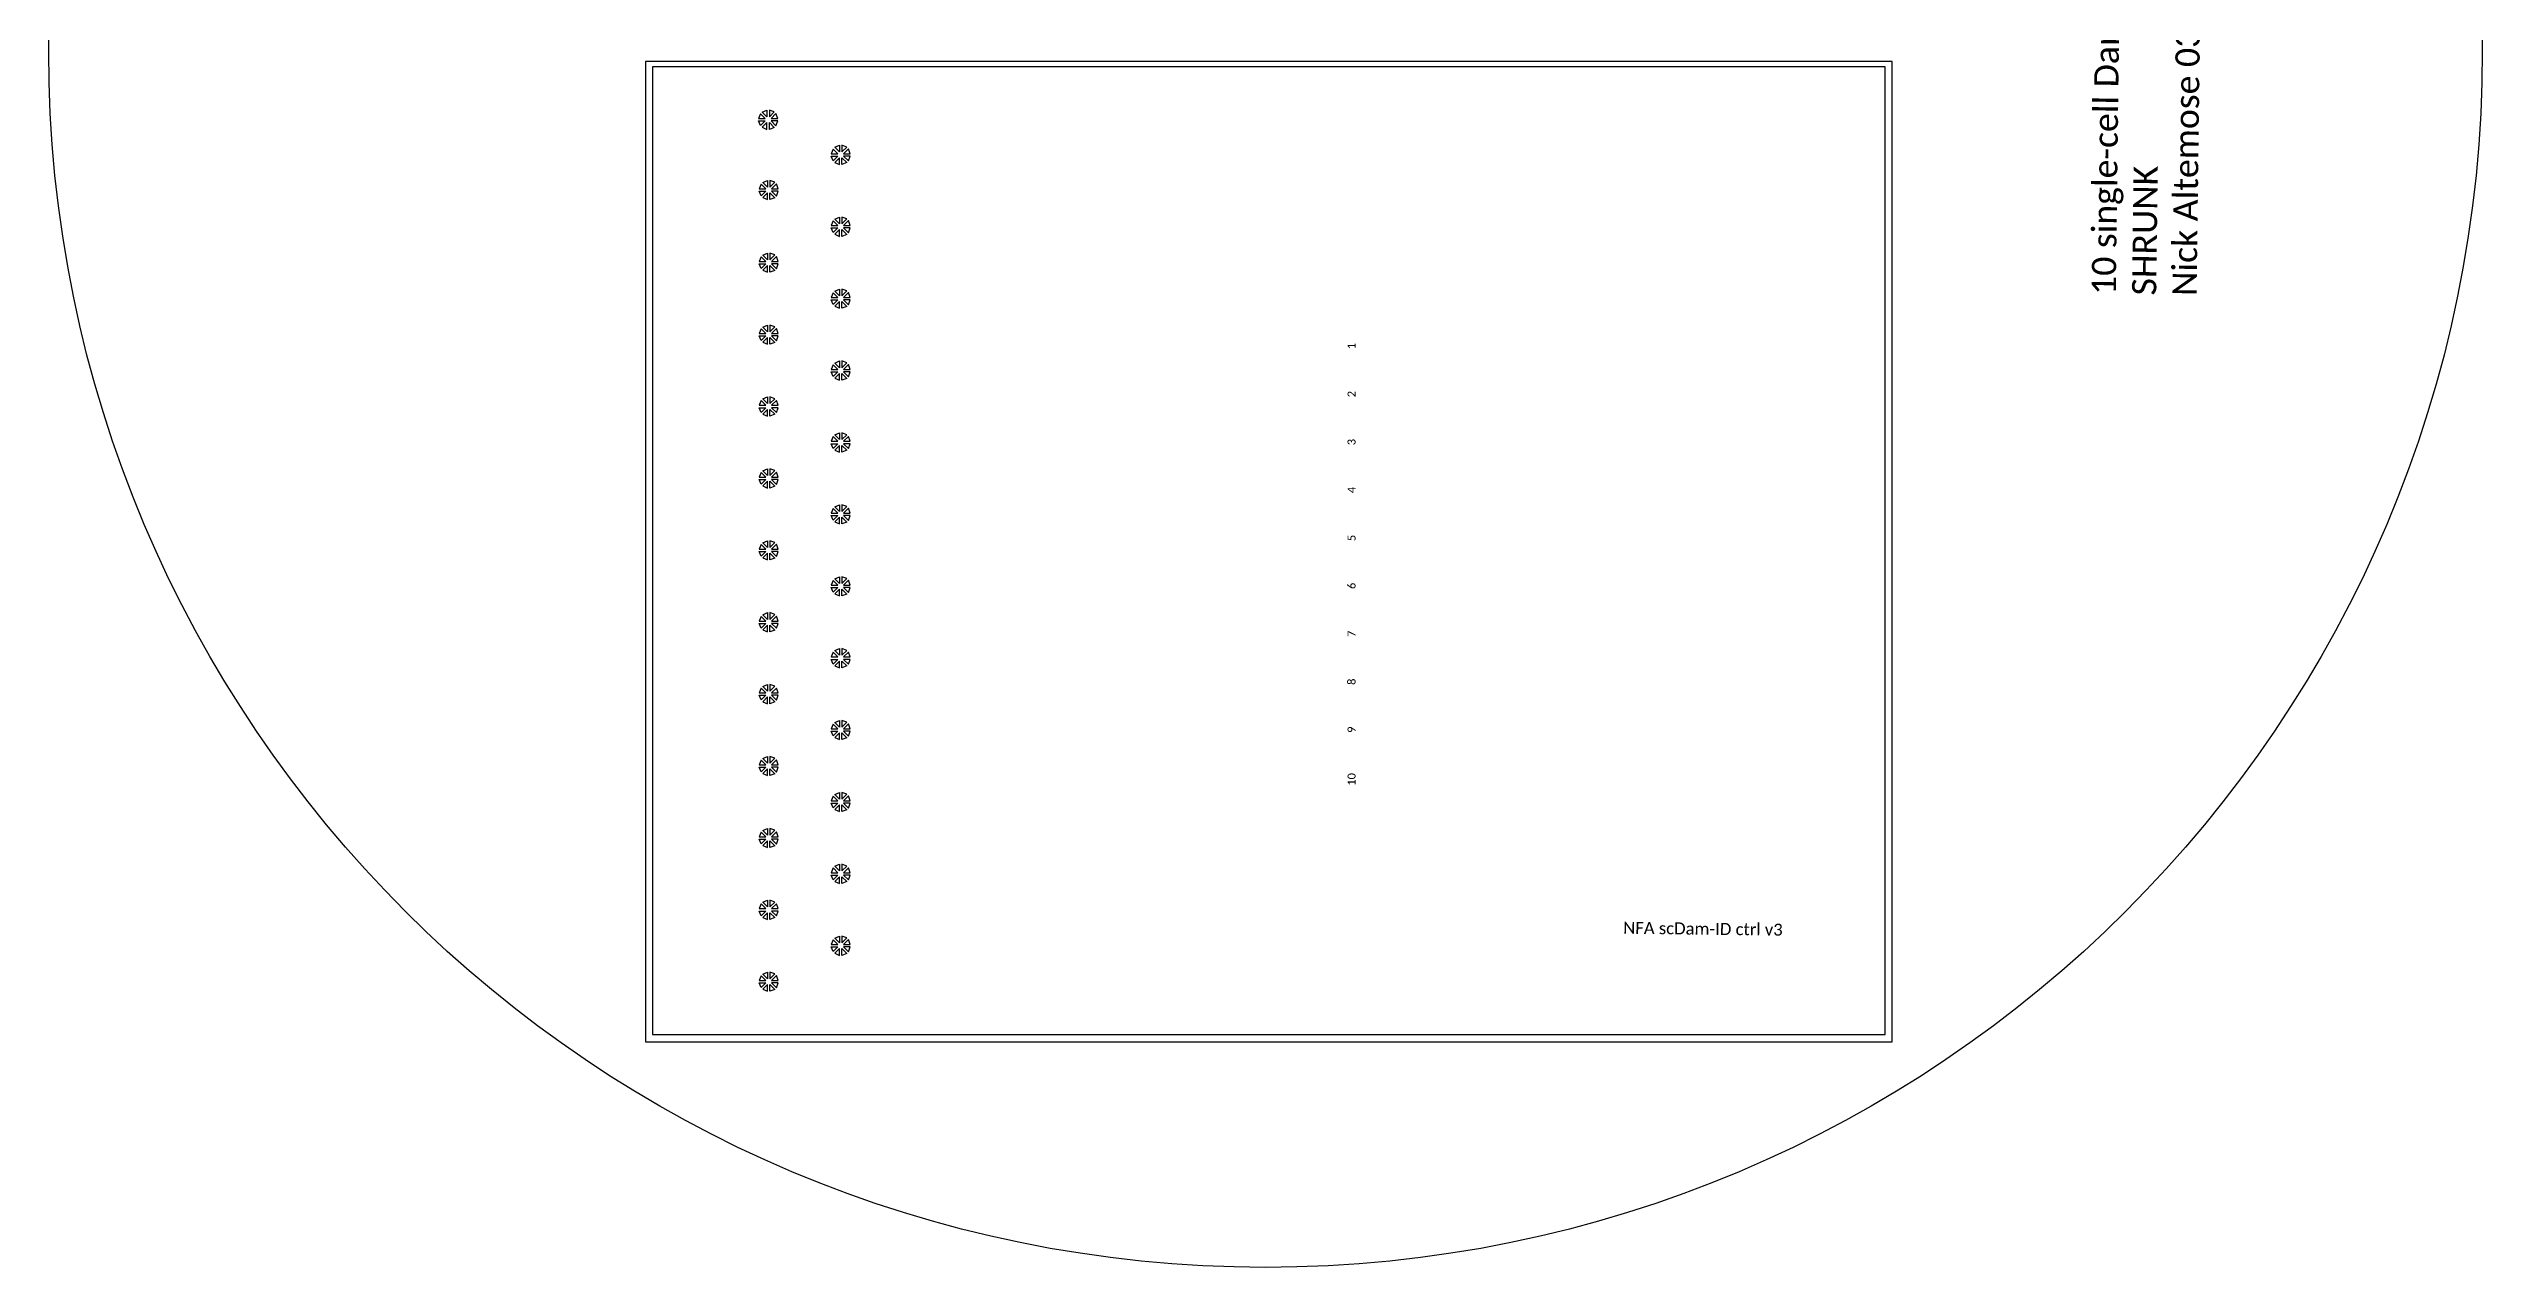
# Model space of a CAD drawing. Extents: x -351702 to -45035, y -35391 to 217623.
# Drawn here: x -294447 to -194447, y 87378 to 137476 of the extents above; entities that cross this region are included whole.
import ezdxf

# ---------------------------------------------------------------- set-up
doc = ezdxf.new("R2010")
doc.units = 13
doc.layers.add('Control', color=80, linetype='Continuous')
doc.styles.get("Standard").update_dxf_attribs({"font": 'Calibri.ttf'})

msp = doc.modelspace()

# ---------------------------------------------------------------- linework, layer by layer
at = {"layer": 'Control'}
for p, q in [((-265193.439, 134794.808), (-265277.183, 134602.689)), ((-265277.183, 134602.689), (-265001.321, 134602.689)), ((-265277.183, 134504.167), (-265001.321, 134504.167)), ((-265193.439, 134312.049), (-265277.183, 134504.167)), ((-265001.321, 134602.689), (-265193.439, 134794.808)), ((-265001.321, 134504.167), (-265193.439, 134312.049)), ((-265124.474, 134863.773), (-264932.356, 134947.517)), ((-264932.356, 134671.655), (-265124.474, 134863.773)), ((-264932.356, 134435.202), (-265124.474, 134243.084)), ((-265124.474, 134243.084), (-264932.356, 134159.34)), ((-264932.356, 134947.517), (-264932.356, 134671.655)), ((-264932.356, 134159.34), (-264932.356, 134435.202)), ((-264833.834, 134947.517), (-264833.834, 134671.655)), ((-264631.863, 134873.625), (-264833.834, 134947.517)), ((-264833.834, 134671.655), (-264631.863, 134873.625)), ((-264833.834, 134159.34), (-264833.834, 134435.202)), ((-264833.834, 134435.202), (-264631.863, 134233.231)), ((-264631.863, 134233.231), (-264833.834, 134159.34)), ((-264562.898, 134804.66), (-264764.868, 134602.689)), ((-264764.868, 134602.689), (-264489.006, 134602.689)), ((-264764.868, 134504.167), (-264562.898, 134302.197)), ((-264489.006, 134504.167), (-264764.868, 134504.167)), ((-264489.006, 134602.689), (-264562.898, 134804.66)), ((-264562.898, 134302.197), (-264489.006, 134504.167)), ((-262216.519, 133351.105), (-262300.262, 133158.986)), ((-262300.262, 133158.986), (-262024.4, 133158.986)), ((-262300.262, 133060.464), (-262024.4, 133060.464)), ((-262216.519, 132868.346), (-262300.262, 133060.464)), ((-262024.4, 133158.986), (-262216.519, 133351.105)), ((-262024.4, 133060.464), (-262216.519, 132868.346)), ((-262147.553, 133420.07), (-261955.435, 133503.814)), ((-261955.435, 133227.952), (-262147.553, 133420.07)), ((-261955.435, 133503.814), (-261955.435, 133227.952)), ((-261856.913, 133503.814), (-261856.913, 133227.952)), ((-261654.942, 133429.922), (-261856.913, 133503.814)), ((-261856.913, 133227.952), (-261654.942, 133429.922)), ((-261585.977, 133360.957), (-261787.947, 133158.986)), ((-261787.947, 133158.986), (-261512.085, 133158.986)), ((-261787.947, 133060.464), (-261585.977, 132858.494)), ((-261512.085, 133060.464), (-261787.947, 133060.464)), ((-261512.085, 133158.986), (-261585.977, 133360.957)), ((-261585.977, 132858.494), (-261512.085, 133060.464)), ((-265103.06, 131977.65), (-264910.942, 132061.394)), ((-264910.942, 132061.394), (-264910.942, 131785.532)), ((-264812.419, 132061.394), (-264812.419, 131785.532)), ((-264610.449, 131987.502), (-264812.419, 132061.394)), ((-261955.435, 132991.499), (-262147.553, 132799.381)), ((-262147.553, 132799.381), (-261955.435, 132715.637)), ((-261955.435, 132715.637), (-261955.435, 132991.499)), ((-261856.913, 132715.637), (-261856.913, 132991.499)), ((-261856.913, 132991.499), (-261654.942, 132789.528)), ((-261654.942, 132789.528), (-261856.913, 132715.637)), ((-265172.025, 131908.685), (-265255.769, 131716.566)), ((-265255.769, 131716.566), (-264979.907, 131716.566)), ((-265255.769, 131618.044), (-264979.907, 131618.044)), ((-265172.025, 131425.926), (-265255.769, 131618.044)), ((-264979.907, 131716.566), (-265172.025, 131908.685)), ((-264979.907, 131618.044), (-265172.025, 131425.926)), ((-264910.942, 131785.532), (-265103.06, 131977.65)), ((-264910.942, 131549.079), (-265103.06, 131356.96)), ((-265103.06, 131356.96), (-264910.942, 131273.217)), ((-264910.942, 131273.217), (-264910.942, 131549.079)), ((-264812.419, 131785.532), (-264610.449, 131987.502)), ((-264812.419, 131273.217), (-264812.419, 131549.079)), ((-264812.419, 131549.079), (-264610.449, 131347.108)), ((-264610.449, 131347.108), (-264812.419, 131273.217)), ((-264541.483, 131918.537), (-264743.454, 131716.566)), ((-264743.454, 131716.566), (-264467.592, 131716.566)), ((-264743.454, 131618.044), (-264541.483, 131416.074)), ((-264467.592, 131618.044), (-264743.454, 131618.044)), ((-264467.592, 131716.566), (-264541.483, 131918.537)), ((-264541.483, 131416.074), (-264467.592, 131618.044)), ((-262216.519, 130395.44), (-262300.262, 130203.321)), ((-262300.262, 130203.321), (-262024.4, 130203.321)), ((-262300.262, 130104.799), (-262024.4, 130104.799)), ((-262216.519, 129912.681), (-262300.262, 130104.799)), ((-262024.4, 130203.321), (-262216.519, 130395.44)), ((-262024.4, 130104.799), (-262216.519, 129912.681)), ((-262147.553, 130464.405), (-261955.435, 130548.149)), ((-261955.435, 130272.287), (-262147.553, 130464.405)), ((-261955.435, 130035.834), (-262147.553, 129843.715)), ((-261955.435, 130548.149), (-261955.435, 130272.287)), ((-261955.435, 129759.972), (-261955.435, 130035.834)), ((-261856.913, 130548.149), (-261856.913, 130272.287)), ((-261654.942, 130474.257), (-261856.913, 130548.149)), ((-261856.913, 130272.287), (-261654.942, 130474.257)), ((-261856.913, 129759.972), (-261856.913, 130035.834)), ((-261856.913, 130035.834), (-261654.942, 129833.863)), ((-261585.977, 130405.292), (-261787.947, 130203.321)), ((-261787.947, 130203.321), (-261512.085, 130203.321)), ((-261787.947, 130104.799), (-261585.977, 129902.829)), ((-261512.085, 130104.799), (-261787.947, 130104.799)), ((-261512.085, 130203.321), (-261585.977, 130405.292)), ((-261585.977, 129902.829), (-261512.085, 130104.799)), ((-265103.218, 128986.573), (-264911.1, 129070.316)), ((-264911.1, 129070.316), (-264911.1, 128794.454)), ((-264812.578, 129070.316), (-264812.578, 128794.454)), ((-264610.607, 128996.425), (-264812.578, 129070.316)), ((-262147.553, 129843.715), (-261955.435, 129759.972)), ((-261654.942, 129833.863), (-261856.913, 129759.972)), ((-265172.184, 128917.607), (-265255.928, 128725.489)), ((-265255.928, 128725.489), (-264980.065, 128725.489)), ((-265255.928, 128626.967), (-264980.065, 128626.967)), ((-265172.184, 128434.848), (-265255.928, 128626.967)), ((-264980.065, 128725.489), (-265172.184, 128917.607)), ((-264980.065, 128626.967), (-265172.184, 128434.848)), ((-264911.1, 128794.454), (-265103.218, 128986.573)), ((-264911.1, 128558.001), (-265103.218, 128365.883)), ((-265103.218, 128365.883), (-264911.1, 128282.139)), ((-264911.1, 128282.139), (-264911.1, 128558.001)), ((-264812.578, 128794.454), (-264610.607, 128996.425)), ((-264812.578, 128282.139), (-264812.578, 128558.001)), ((-264812.578, 128558.001), (-264610.607, 128356.031)), ((-264610.607, 128356.031), (-264812.578, 128282.139)), ((-264541.642, 128927.459), (-264743.612, 128725.489)), ((-264743.612, 128725.489), (-264467.75, 128725.489)), ((-264743.612, 128626.967), (-264541.642, 128424.996)), ((-264467.75, 128626.967), (-264743.612, 128626.967)), ((-264467.75, 128725.489), (-264541.642, 128927.459)), ((-264541.642, 128424.996), (-264467.75, 128626.967)), ((-262216.519, 127439.775), (-262300.262, 127247.656)), ((-262300.262, 127247.656), (-262024.4, 127247.656)), ((-262300.262, 127149.134), (-262024.4, 127149.134)), ((-262216.519, 126957.016), (-262300.262, 127149.134)), ((-262024.4, 127247.656), (-262216.519, 127439.775)), ((-262024.4, 127149.134), (-262216.519, 126957.016)), ((-262147.553, 127508.74), (-261955.435, 127592.484)), ((-261955.435, 127316.622), (-262147.553, 127508.74)), ((-261955.435, 127080.169), (-262147.553, 126888.05)), ((-261955.435, 127592.484), (-261955.435, 127316.622)), ((-261955.435, 126804.307), (-261955.435, 127080.169)), ((-261856.913, 127592.484), (-261856.913, 127316.622)), ((-261654.942, 127518.592), (-261856.913, 127592.484)), ((-261856.913, 127316.622), (-261654.942, 127518.592)), ((-261856.913, 126804.307), (-261856.913, 127080.169)), ((-261856.913, 127080.169), (-261654.942, 126878.198)), ((-261585.977, 127449.627), (-261787.947, 127247.656)), ((-261787.947, 127247.656), (-261512.085, 127247.656)), ((-261787.947, 127149.134), (-261585.977, 126947.164)), ((-261512.085, 127149.134), (-261787.947, 127149.134)), ((-261512.085, 127247.656), (-261585.977, 127449.627)), ((-261585.977, 126947.164), (-261512.085, 127149.134)), ((-265103.218, 126030.908), (-264911.1, 126114.651)), ((-264911.1, 125838.789), (-265103.218, 126030.908)), ((-264911.1, 126114.651), (-264911.1, 125838.789)), ((-264812.578, 126114.651), (-264812.578, 125838.789)), ((-264610.607, 126040.76), (-264812.578, 126114.651)), ((-264812.578, 125838.789), (-264610.607, 126040.76)), ((-262147.553, 126888.05), (-261955.435, 126804.307)), ((-261654.942, 126878.198), (-261856.913, 126804.307)), ((-265172.184, 125961.942), (-265255.928, 125769.824)), ((-265255.928, 125769.824), (-264980.065, 125769.824)), ((-265255.928, 125671.302), (-264980.065, 125671.302)), ((-265172.184, 125479.183), (-265255.928, 125671.302)), ((-264980.065, 125769.824), (-265172.184, 125961.942)), ((-264980.065, 125671.302), (-265172.184, 125479.183)), ((-264911.1, 125602.336), (-265103.218, 125410.218)), ((-265103.218, 125410.218), (-264911.1, 125326.474)), ((-264911.1, 125326.474), (-264911.1, 125602.336)), ((-264812.578, 125326.474), (-264812.578, 125602.336)), ((-264812.578, 125602.336), (-264610.607, 125400.366)), ((-264610.607, 125400.366), (-264812.578, 125326.474)), ((-264541.642, 125971.794), (-264743.612, 125769.824)), ((-264743.612, 125769.824), (-264467.75, 125769.824)), ((-264743.612, 125671.302), (-264541.642, 125469.331)), ((-264467.75, 125671.302), (-264743.612, 125671.302)), ((-264467.75, 125769.824), (-264541.642, 125971.794)), ((-264541.642, 125469.331), (-264467.75, 125671.302)), ((-262216.519, 124484.11), (-262300.262, 124291.991)), ((-262300.262, 124291.991), (-262024.4, 124291.991)), ((-262300.262, 124193.469), (-262024.4, 124193.469)), ((-262216.519, 124001.351), (-262300.262, 124193.469)), ((-262024.4, 124291.991), (-262216.519, 124484.11)), ((-262024.4, 124193.469), (-262216.519, 124001.351)), ((-262147.553, 124553.075), (-261955.435, 124636.819)), ((-261955.435, 124360.957), (-262147.553, 124553.075)), ((-261955.435, 124124.504), (-262147.553, 123932.385)), ((-261955.435, 124636.819), (-261955.435, 124360.957)), ((-261955.435, 123848.642), (-261955.435, 124124.504)), ((-261856.913, 124636.819), (-261856.913, 124360.957)), ((-261654.942, 124562.927), (-261856.913, 124636.819)), ((-261856.913, 124360.957), (-261654.942, 124562.927)), ((-261856.913, 123848.642), (-261856.913, 124124.504)), ((-261856.913, 124124.504), (-261654.942, 123922.533)), ((-261585.977, 124493.962), (-261787.947, 124291.991)), ((-261787.947, 124291.991), (-261512.085, 124291.991)), ((-261787.947, 124193.469), (-261585.977, 123991.499)), ((-261512.085, 124193.469), (-261787.947, 124193.469)), ((-261512.085, 124291.991), (-261585.977, 124493.962)), ((-261585.977, 123991.499), (-261512.085, 124193.469)), ((-265172.184, 123006.277), (-265255.928, 122814.159)), ((-264980.065, 122814.159), (-265172.184, 123006.277)), ((-265103.218, 123075.243), (-264911.1, 123158.986)), ((-264911.1, 122883.124), (-265103.218, 123075.243)), ((-264911.1, 123158.986), (-264911.1, 122883.124)), ((-264812.578, 123158.986), (-264812.578, 122883.124)), ((-264610.607, 123085.095), (-264812.578, 123158.986)), ((-264812.578, 122883.124), (-264610.607, 123085.095)), ((-264541.642, 123016.129), (-264743.612, 122814.159)), ((-264467.75, 122814.159), (-264541.642, 123016.129)), ((-262147.553, 123932.385), (-261955.435, 123848.642)), ((-261654.942, 123922.533), (-261856.913, 123848.642)), ((-265255.928, 122814.159), (-264980.065, 122814.159)), ((-265255.928, 122715.637), (-264980.065, 122715.637)), ((-265172.184, 122523.518), (-265255.928, 122715.637)), ((-264980.065, 122715.637), (-265172.184, 122523.518)), ((-264911.1, 122646.671), (-265103.218, 122454.553)), ((-265103.218, 122454.553), (-264911.1, 122370.809)), ((-264911.1, 122370.809), (-264911.1, 122646.671)), ((-264812.578, 122370.809), (-264812.578, 122646.671)), ((-264812.578, 122646.671), (-264610.607, 122444.701)), ((-264610.607, 122444.701), (-264812.578, 122370.809)), ((-264743.612, 122814.159), (-264467.75, 122814.159)), ((-264743.612, 122715.637), (-264541.642, 122513.666)), ((-264467.75, 122715.637), (-264743.612, 122715.637)), ((-264541.642, 122513.666), (-264467.75, 122715.637)), ((-262216.519, 121528.445), (-262300.262, 121336.326)), ((-262300.262, 121336.326), (-262024.4, 121336.326)), ((-262300.262, 121237.804), (-262024.4, 121237.804)), ((-262216.519, 121045.686), (-262300.262, 121237.804)), ((-262024.4, 121336.326), (-262216.519, 121528.445)), ((-262024.4, 121237.804), (-262216.519, 121045.686)), ((-262147.553, 121597.41), (-261955.435, 121681.154)), ((-261955.435, 121405.292), (-262147.553, 121597.41)), ((-261955.435, 121168.839), (-262147.553, 120976.72)), ((-261955.435, 121681.154), (-261955.435, 121405.292)), ((-261955.435, 120892.977), (-261955.435, 121168.839)), ((-261856.913, 121681.154), (-261856.913, 121405.292)), ((-261654.942, 121607.262), (-261856.913, 121681.154)), ((-261856.913, 121405.292), (-261654.942, 121607.262)), ((-261856.913, 120892.977), (-261856.913, 121168.839)), ((-261856.913, 121168.839), (-261654.942, 120966.868)), ((-261585.977, 121538.297), (-261787.947, 121336.326)), ((-261787.947, 121336.326), (-261512.085, 121336.326)), ((-261787.947, 121237.804), (-261585.977, 121035.834)), ((-261512.085, 121237.804), (-261787.947, 121237.804)), ((-261512.085, 121336.326), (-261585.977, 121538.297)), ((-261585.977, 121035.834), (-261512.085, 121237.804)), ((-265172.184, 120050.612), (-265255.928, 119858.494)), ((-264980.065, 119858.494), (-265172.184, 120050.612)), ((-265103.218, 120119.578), (-264911.1, 120203.321)), ((-264911.1, 119927.459), (-265103.218, 120119.578)), ((-264911.1, 120203.321), (-264911.1, 119927.459)), ((-264812.578, 120203.321), (-264812.578, 119927.459)), ((-264610.607, 120129.43), (-264812.578, 120203.321)), ((-264812.578, 119927.459), (-264610.607, 120129.43)), ((-264541.642, 120060.464), (-264743.612, 119858.494)), ((-264467.75, 119858.494), (-264541.642, 120060.464)), ((-262147.553, 120976.72), (-261955.435, 120892.977)), ((-261654.942, 120966.868), (-261856.913, 120892.977)), ((-265255.928, 119858.494), (-264980.065, 119858.494)), ((-265255.928, 119759.972), (-264980.065, 119759.972)), ((-265172.184, 119567.853), (-265255.928, 119759.972)), ((-264980.065, 119759.972), (-265172.184, 119567.853)), ((-264911.1, 119691.006), (-265103.218, 119498.888)), ((-265103.218, 119498.888), (-264911.1, 119415.144)), ((-264911.1, 119415.144), (-264911.1, 119691.006)), ((-264812.578, 119415.144), (-264812.578, 119691.006)), ((-264812.578, 119691.006), (-264610.607, 119489.036)), ((-264610.607, 119489.036), (-264812.578, 119415.144)), ((-264743.612, 119858.494), (-264467.75, 119858.494)), ((-264743.612, 119759.972), (-264541.642, 119558.001)), ((-264467.75, 119759.972), (-264743.612, 119759.972)), ((-264541.642, 119558.001), (-264467.75, 119759.972)), ((-262216.519, 118572.78), (-262300.262, 118380.661)), ((-262300.262, 118380.661), (-262024.4, 118380.661)), ((-262300.262, 118282.139), (-262024.4, 118282.139)), ((-262216.519, 118090.021), (-262300.262, 118282.139)), ((-262024.4, 118380.661), (-262216.519, 118572.78)), ((-262024.4, 118282.139), (-262216.519, 118090.021)), ((-262147.553, 118641.745), (-261955.435, 118725.489)), ((-261955.435, 118449.627), (-262147.553, 118641.745)), ((-261955.435, 118213.174), (-262147.553, 118021.055)), ((-262147.553, 118021.055), (-261955.435, 117937.312)), ((-261955.435, 118725.489), (-261955.435, 118449.627)), ((-261955.435, 117937.312), (-261955.435, 118213.174)), ((-261856.913, 118725.489), (-261856.913, 118449.627)), ((-261654.942, 118651.597), (-261856.913, 118725.489)), ((-261856.913, 118449.627), (-261654.942, 118651.597)), ((-261856.913, 117937.312), (-261856.913, 118213.174)), ((-261856.913, 118213.174), (-261654.942, 118011.203)), ((-261654.942, 118011.203), (-261856.913, 117937.312)), ((-261585.977, 118582.632), (-261787.947, 118380.661)), ((-261787.947, 118380.661), (-261512.085, 118380.661)), ((-261787.947, 118282.139), (-261585.977, 118080.169)), ((-261512.085, 118282.139), (-261787.947, 118282.139)), ((-261512.085, 118380.661), (-261585.977, 118582.632)), ((-261585.977, 118080.169), (-261512.085, 118282.139)), ((-265172.184, 117094.947), (-265255.928, 116902.829)), ((-264980.065, 116902.829), (-265172.184, 117094.947)), ((-265103.218, 117163.913), (-264911.1, 117247.656)), ((-264911.1, 116971.794), (-265103.218, 117163.913)), ((-264911.1, 117247.656), (-264911.1, 116971.794)), ((-264812.578, 117247.656), (-264812.578, 116971.794)), ((-264610.607, 117173.765), (-264812.578, 117247.656)), ((-264812.578, 116971.794), (-264610.607, 117173.765)), ((-264541.642, 117104.799), (-264743.612, 116902.829)), ((-264467.75, 116902.829), (-264541.642, 117104.799)), ((-265255.928, 116902.829), (-264980.065, 116902.829)), ((-265255.928, 116804.307), (-264980.065, 116804.307)), ((-265172.184, 116612.188), (-265255.928, 116804.307)), ((-264980.065, 116804.307), (-265172.184, 116612.188)), ((-264911.1, 116735.341), (-265103.218, 116543.223)), ((-265103.218, 116543.223), (-264911.1, 116459.479)), ((-264911.1, 116459.479), (-264911.1, 116735.341)), ((-264812.578, 116459.479), (-264812.578, 116735.341)), ((-264812.578, 116735.341), (-264610.607, 116533.371)), ((-264610.607, 116533.371), (-264812.578, 116459.479)), ((-264743.612, 116902.829), (-264467.75, 116902.829)), ((-264743.612, 116804.307), (-264541.642, 116602.336)), ((-264467.75, 116804.307), (-264743.612, 116804.307)), ((-264541.642, 116602.336), (-264467.75, 116804.307)), ((-262216.519, 115617.114), (-262300.262, 115424.996)), ((-262300.262, 115424.996), (-262024.4, 115424.996)), ((-262300.262, 115326.474), (-262024.4, 115326.474)), ((-262216.519, 115134.356), (-262300.262, 115326.474)), ((-262024.4, 115424.996), (-262216.519, 115617.114)), ((-262024.4, 115326.474), (-262216.519, 115134.356)), ((-262147.553, 115686.08), (-261955.435, 115769.824)), ((-261955.435, 115493.962), (-262147.553, 115686.08)), ((-261955.435, 115257.509), (-262147.553, 115065.39)), ((-262147.553, 115065.39), (-261955.435, 114981.647)), ((-261955.435, 115769.824), (-261955.435, 115493.962)), ((-261955.435, 114981.647), (-261955.435, 115257.509)), ((-261856.913, 115769.824), (-261856.913, 115493.962)), ((-261654.942, 115695.932), (-261856.913, 115769.824)), ((-261856.913, 115493.962), (-261654.942, 115695.932)), ((-261856.913, 114981.647), (-261856.913, 115257.509)), ((-261856.913, 115257.509), (-261654.942, 115055.538)), ((-261654.942, 115055.538), (-261856.913, 114981.647)), ((-261585.977, 115626.967), (-261787.947, 115424.996)), ((-261787.947, 115424.996), (-261512.085, 115424.996)), ((-261787.947, 115326.474), (-261585.977, 115124.504)), ((-261512.085, 115326.474), (-261787.947, 115326.474)), ((-261512.085, 115424.996), (-261585.977, 115626.967)), ((-261585.977, 115124.504), (-261512.085, 115326.474)), ((-265172.184, 114139.282), (-265255.928, 113947.164)), ((-264980.065, 113947.164), (-265172.184, 114139.282)), ((-265103.218, 114208.248), (-264911.1, 114291.991)), ((-264911.1, 114016.129), (-265103.218, 114208.248)), ((-264911.1, 114291.991), (-264911.1, 114016.129)), ((-264812.578, 114291.991), (-264812.578, 114016.129)), ((-264610.607, 114218.1), (-264812.578, 114291.991)), ((-264812.578, 114016.129), (-264610.607, 114218.1)), ((-264541.642, 114149.134), (-264743.612, 113947.164)), ((-264467.75, 113947.164), (-264541.642, 114149.134)), ((-265255.928, 113947.164), (-264980.065, 113947.164)), ((-265255.928, 113848.642), (-264980.065, 113848.642)), ((-265172.184, 113656.523), (-265255.928, 113848.642)), ((-264980.065, 113848.642), (-265172.184, 113656.523)), ((-264911.1, 113779.676), (-265103.218, 113587.558)), ((-265103.218, 113587.558), (-264911.1, 113503.814)), ((-264911.1, 113503.814), (-264911.1, 113779.676)), ((-264812.578, 113503.814), (-264812.578, 113779.676)), ((-264812.578, 113779.676), (-264610.607, 113577.706)), ((-264610.607, 113577.706), (-264812.578, 113503.814)), ((-264743.612, 113947.164), (-264467.75, 113947.164)), ((-264743.612, 113848.642), (-264541.642, 113646.671)), ((-264467.75, 113848.642), (-264743.612, 113848.642)), ((-264541.642, 113646.671), (-264467.75, 113848.642)), ((-262216.519, 112661.449), (-262300.262, 112469.331)), ((-262300.262, 112469.331), (-262024.4, 112469.331)), ((-262300.262, 112370.809), (-262024.4, 112370.809)), ((-262216.519, 112178.691), (-262300.262, 112370.809)), ((-262024.4, 112469.331), (-262216.519, 112661.449)), ((-262024.4, 112370.809), (-262216.519, 112178.691)), ((-262147.553, 112730.415), (-261955.435, 112814.159)), ((-261955.435, 112538.297), (-262147.553, 112730.415)), ((-261955.435, 112301.844), (-262147.553, 112109.725)), ((-262147.553, 112109.725), (-261955.435, 112025.981)), ((-261955.435, 112814.159), (-261955.435, 112538.297)), ((-261955.435, 112025.981), (-261955.435, 112301.844)), ((-261856.913, 112814.159), (-261856.913, 112538.297)), ((-261654.942, 112740.267), (-261856.913, 112814.159)), ((-261856.913, 112538.297), (-261654.942, 112740.267)), ((-261856.913, 112025.981), (-261856.913, 112301.844)), ((-261856.913, 112301.844), (-261654.942, 112099.873)), ((-261654.942, 112099.873), (-261856.913, 112025.981)), ((-261585.977, 112671.302), (-261787.947, 112469.331)), ((-261787.947, 112469.331), (-261512.085, 112469.331)), ((-261787.947, 112370.809), (-261585.977, 112168.839)), ((-261512.085, 112370.809), (-261787.947, 112370.809)), ((-261512.085, 112469.331), (-261585.977, 112671.302)), ((-261585.977, 112168.839), (-261512.085, 112370.809)), ((-265172.184, 111183.617), (-265255.928, 110991.499)), ((-264980.065, 110991.499), (-265172.184, 111183.617)), ((-265103.218, 111252.582), (-264911.1, 111336.326)), ((-264911.1, 111060.464), (-265103.218, 111252.582)), ((-264911.1, 111336.326), (-264911.1, 111060.464)), ((-264812.578, 111336.326), (-264812.578, 111060.464)), ((-264610.607, 111262.435), (-264812.578, 111336.326)), ((-264812.578, 111060.464), (-264610.607, 111262.435)), ((-264541.642, 111193.469), (-264743.612, 110991.499)), ((-264467.75, 110991.499), (-264541.642, 111193.469)), ((-265255.928, 110991.499), (-264980.065, 110991.499)), ((-265255.928, 110892.977), (-264980.065, 110892.977)), ((-265172.184, 110700.858), (-265255.928, 110892.977)), ((-264980.065, 110892.977), (-265172.184, 110700.858)), ((-264911.1, 110824.011), (-265103.218, 110631.893)), ((-265103.218, 110631.893), (-264911.1, 110548.149)), ((-264911.1, 110548.149), (-264911.1, 110824.011)), ((-264812.578, 110548.149), (-264812.578, 110824.011)), ((-264812.578, 110824.011), (-264610.607, 110622.041)), ((-264610.607, 110622.041), (-264812.578, 110548.149)), ((-264743.612, 110991.499), (-264467.75, 110991.499)), ((-264743.612, 110892.977), (-264541.642, 110691.006)), ((-264467.75, 110892.977), (-264743.612, 110892.977)), ((-264541.642, 110691.006), (-264467.75, 110892.977)), ((-262216.519, 109705.784), (-262300.262, 109513.666)), ((-262300.262, 109513.666), (-262024.4, 109513.666)), ((-262300.262, 109415.144), (-262024.4, 109415.144)), ((-262216.519, 109223.026), (-262300.262, 109415.144)), ((-262024.4, 109513.666), (-262216.519, 109705.784)), ((-262024.4, 109415.144), (-262216.519, 109223.026)), ((-262147.553, 109774.75), (-261955.435, 109858.494)), ((-261955.435, 109582.632), (-262147.553, 109774.75)), ((-261955.435, 109346.179), (-262147.553, 109154.06)), ((-262147.553, 109154.06), (-261955.435, 109070.316)), ((-261955.435, 109858.494), (-261955.435, 109582.632)), ((-261955.435, 109070.316), (-261955.435, 109346.179)), ((-261856.913, 109858.494), (-261856.913, 109582.632)), ((-261654.942, 109784.602), (-261856.913, 109858.494)), ((-261856.913, 109582.632), (-261654.942, 109784.602)), ((-261856.913, 109070.316), (-261856.913, 109346.179)), ((-261856.913, 109346.179), (-261654.942, 109144.208)), ((-261654.942, 109144.208), (-261856.913, 109070.316)), ((-261585.977, 109715.637), (-261787.947, 109513.666)), ((-261787.947, 109513.666), (-261512.085, 109513.666)), ((-261787.947, 109415.144), (-261585.977, 109213.174)), ((-261512.085, 109415.144), (-261787.947, 109415.144)), ((-261512.085, 109513.666), (-261585.977, 109715.637)), ((-261585.977, 109213.174), (-261512.085, 109415.144)), ((-265172.184, 108227.952), (-265255.928, 108035.834)), ((-265255.928, 108035.834), (-264980.065, 108035.834)), ((-264980.065, 108035.834), (-265172.184, 108227.952)), ((-265103.218, 108296.917), (-264911.1, 108380.661)), ((-264911.1, 108104.799), (-265103.218, 108296.917)), ((-264911.1, 108380.661), (-264911.1, 108104.799)), ((-264812.578, 108380.661), (-264812.578, 108104.799)), ((-264610.607, 108306.77), (-264812.578, 108380.661)), ((-264812.578, 108104.799), (-264610.607, 108306.77)), ((-264541.642, 108237.804), (-264743.612, 108035.834)), ((-264743.612, 108035.834), (-264467.75, 108035.834)), ((-264467.75, 108035.834), (-264541.642, 108237.804)), ((-265255.928, 107937.312), (-264980.065, 107937.312)), ((-265172.184, 107745.193), (-265255.928, 107937.312)), ((-264980.065, 107937.312), (-265172.184, 107745.193)), ((-264911.1, 107868.346), (-265103.218, 107676.228)), ((-265103.218, 107676.228), (-264911.1, 107592.484)), ((-264911.1, 107592.484), (-264911.1, 107868.346)), ((-264812.578, 107592.484), (-264812.578, 107868.346)), ((-264812.578, 107868.346), (-264610.607, 107666.376)), ((-264610.607, 107666.376), (-264812.578, 107592.484)), ((-264743.612, 107937.312), (-264541.642, 107735.341)), ((-264467.75, 107937.312), (-264743.612, 107937.312)), ((-264541.642, 107735.341), (-264467.75, 107937.312)), ((-262216.519, 106750.119), (-262300.262, 106558.001)), ((-262300.262, 106558.001), (-262024.4, 106558.001)), ((-262300.262, 106459.479), (-262024.4, 106459.479)), ((-262216.519, 106267.361), (-262300.262, 106459.479)), ((-262024.4, 106558.001), (-262216.519, 106750.119)), ((-262024.4, 106459.479), (-262216.519, 106267.361)), ((-262147.553, 106819.085), (-261955.435, 106902.829)), ((-261955.435, 106626.967), (-262147.553, 106819.085)), ((-261955.435, 106390.514), (-262147.553, 106198.395)), ((-262147.553, 106198.395), (-261955.435, 106114.651)), ((-261955.435, 106902.829), (-261955.435, 106626.967)), ((-261955.435, 106114.651), (-261955.435, 106390.514)), ((-261856.913, 106902.829), (-261856.913, 106626.967)), ((-261654.942, 106828.937), (-261856.913, 106902.829)), ((-261856.913, 106626.967), (-261654.942, 106828.937)), ((-261856.913, 106114.651), (-261856.913, 106390.514)), ((-261856.913, 106390.514), (-261654.942, 106188.543)), ((-261654.942, 106188.543), (-261856.913, 106114.651)), ((-261585.977, 106759.972), (-261787.947, 106558.001)), ((-261787.947, 106558.001), (-261512.085, 106558.001)), ((-261787.947, 106459.479), (-261585.977, 106257.509)), ((-261512.085, 106459.479), (-261787.947, 106459.479)), ((-261512.085, 106558.001), (-261585.977, 106759.972)), ((-261585.977, 106257.509), (-261512.085, 106459.479)), ((-265172.184, 105272.287), (-265255.928, 105080.169)), ((-265255.928, 105080.169), (-264980.065, 105080.169)), ((-264980.065, 105080.169), (-265172.184, 105272.287)), ((-265103.218, 105341.252), (-264911.1, 105424.996)), ((-264911.1, 105149.134), (-265103.218, 105341.252)), ((-264911.1, 105424.996), (-264911.1, 105149.134)), ((-264812.578, 105424.996), (-264812.578, 105149.134)), ((-264610.607, 105351.105), (-264812.578, 105424.996)), ((-264812.578, 105149.134), (-264610.607, 105351.105)), ((-264541.642, 105282.139), (-264743.612, 105080.169)), ((-264743.612, 105080.169), (-264467.75, 105080.169)), ((-264467.75, 105080.169), (-264541.642, 105282.139)), ((-265255.928, 104981.647), (-264980.065, 104981.647)), ((-265172.184, 104789.528), (-265255.928, 104981.647)), ((-264980.065, 104981.647), (-265172.184, 104789.528)), ((-264911.1, 104912.681), (-265103.218, 104720.563)), ((-265103.218, 104720.563), (-264911.1, 104636.819)), ((-264911.1, 104636.819), (-264911.1, 104912.681)), ((-264812.578, 104636.819), (-264812.578, 104912.681)), ((-264812.578, 104912.681), (-264610.607, 104710.711)), ((-264610.607, 104710.711), (-264812.578, 104636.819)), ((-264743.612, 104981.647), (-264541.642, 104779.676)), ((-264467.75, 104981.647), (-264743.612, 104981.647)), ((-264541.642, 104779.676), (-264467.75, 104981.647)), ((-262216.519, 103794.454), (-262300.262, 103602.336)), ((-262300.262, 103602.336), (-262024.4, 103602.336)), ((-262300.262, 103503.814), (-262024.4, 103503.814)), ((-262216.519, 103311.696), (-262300.262, 103503.814)), ((-262024.4, 103602.336), (-262216.519, 103794.454)), ((-262024.4, 103503.814), (-262216.519, 103311.696)), ((-262147.553, 103863.42), (-261955.435, 103947.164)), ((-261955.435, 103671.302), (-262147.553, 103863.42)), ((-261955.435, 103434.848), (-262147.553, 103242.73)), ((-262147.553, 103242.73), (-261955.435, 103158.986)), ((-261955.435, 103947.164), (-261955.435, 103671.302)), ((-261955.435, 103158.986), (-261955.435, 103434.848)), ((-261856.913, 103947.164), (-261856.913, 103671.302)), ((-261654.942, 103873.272), (-261856.913, 103947.164)), ((-261856.913, 103671.302), (-261654.942, 103873.272)), ((-261856.913, 103158.986), (-261856.913, 103434.848)), ((-261856.913, 103434.848), (-261654.942, 103232.878)), ((-261654.942, 103232.878), (-261856.913, 103158.986)), ((-261585.977, 103804.307), (-261787.947, 103602.336)), ((-261787.947, 103602.336), (-261512.085, 103602.336)), ((-261787.947, 103503.814), (-261585.977, 103301.844)), ((-261512.085, 103503.814), (-261787.947, 103503.814)), ((-261512.085, 103602.336), (-261585.977, 103804.307)), ((-261585.977, 103301.844), (-261512.085, 103503.814)), ((-265172.184, 102316.622), (-265255.928, 102124.504)), ((-265255.928, 102124.504), (-264980.065, 102124.504)), ((-265255.928, 102025.981), (-264980.065, 102025.981)), ((-265172.184, 101833.863), (-265255.928, 102025.981)), ((-264980.065, 102124.504), (-265172.184, 102316.622)), ((-264980.065, 102025.981), (-265172.184, 101833.863)), ((-265103.218, 102385.587), (-264911.1, 102469.331)), ((-264911.1, 102193.469), (-265103.218, 102385.587)), ((-264911.1, 102469.331), (-264911.1, 102193.469)), ((-264812.578, 102469.331), (-264812.578, 102193.469)), ((-264610.607, 102395.44), (-264812.578, 102469.331)), ((-264812.578, 102193.469), (-264610.607, 102395.44)), ((-264541.642, 102326.474), (-264743.612, 102124.504)), ((-264743.612, 102124.504), (-264467.75, 102124.504)), ((-264743.612, 102025.981), (-264541.642, 101824.011)), ((-264467.75, 102025.981), (-264743.612, 102025.981)), ((-264467.75, 102124.504), (-264541.642, 102326.474)), ((-264541.642, 101824.011), (-264467.75, 102025.981)), ((-264911.1, 101957.016), (-265103.218, 101764.898)), ((-265103.218, 101764.898), (-264911.1, 101681.154)), ((-264911.1, 101681.154), (-264911.1, 101957.016)), ((-264812.578, 101681.154), (-264812.578, 101957.016)), ((-264812.578, 101957.016), (-264610.607, 101755.046)), ((-264610.607, 101755.046), (-264812.578, 101681.154)), ((-262216.519, 100838.789), (-262300.262, 100646.671)), ((-262300.262, 100646.671), (-262024.4, 100646.671)), ((-262300.262, 100548.149), (-262024.4, 100548.149)), ((-262216.519, 100356.031), (-262300.262, 100548.149)), ((-262024.4, 100646.671), (-262216.519, 100838.789)), ((-262024.4, 100548.149), (-262216.519, 100356.031)), ((-262147.553, 100907.755), (-261955.435, 100991.499)), ((-261955.435, 100715.637), (-262147.553, 100907.755)), ((-261955.435, 100479.183), (-262147.553, 100287.065)), ((-262147.553, 100287.065), (-261955.435, 100203.321)), ((-261955.435, 100991.499), (-261955.435, 100715.637)), ((-261955.435, 100203.321), (-261955.435, 100479.183)), ((-261856.913, 100991.499), (-261856.913, 100715.637)), ((-261654.942, 100917.607), (-261856.913, 100991.499)), ((-261856.913, 100715.637), (-261654.942, 100917.607)), ((-261856.913, 100203.321), (-261856.913, 100479.183)), ((-261856.913, 100479.183), (-261654.942, 100277.213)), ((-261654.942, 100277.213), (-261856.913, 100203.321)), ((-261585.977, 100848.642), (-261787.947, 100646.671)), ((-261787.947, 100646.671), (-261512.085, 100646.671)), ((-261787.947, 100548.149), (-261585.977, 100346.179)), ((-261512.085, 100548.149), (-261787.947, 100548.149)), ((-261512.085, 100646.671), (-261585.977, 100848.642)), ((-261585.977, 100346.179), (-261512.085, 100548.149)), ((-265172.184, 99360.957), (-265255.928, 99168.839)), ((-265255.928, 99168.839), (-264980.065, 99168.839)), ((-265255.928, 99070.316), (-264980.065, 99070.316)), ((-265172.184, 98878.198), (-265255.928, 99070.316)), ((-264980.065, 99168.839), (-265172.184, 99360.957)), ((-264980.065, 99070.316), (-265172.184, 98878.198)), ((-265103.218, 99429.922), (-264911.1, 99513.666)), ((-264911.1, 99237.804), (-265103.218, 99429.922)), ((-264911.1, 99001.351), (-265103.218, 98809.233)), ((-264911.1, 99513.666), (-264911.1, 99237.804)), ((-264911.1, 98725.489), (-264911.1, 99001.351)), ((-264812.578, 99513.666), (-264812.578, 99237.804)), ((-264610.607, 99439.775), (-264812.578, 99513.666)), ((-264812.578, 99237.804), (-264610.607, 99439.775)), ((-264812.578, 98725.489), (-264812.578, 99001.351)), ((-264812.578, 99001.351), (-264610.607, 98799.381)), ((-264541.642, 99370.809), (-264743.612, 99168.839)), ((-264743.612, 99168.839), (-264467.75, 99168.839)), ((-264743.612, 99070.316), (-264541.642, 98868.346)), ((-264467.75, 99070.316), (-264743.612, 99070.316)), ((-264467.75, 99168.839), (-264541.642, 99370.809)), ((-264541.642, 98868.346), (-264467.75, 99070.316)), ((-265103.218, 98809.233), (-264911.1, 98725.489)), ((-264610.607, 98799.381), (-264812.578, 98725.489))]:
    msp.add_line(p, q, dxfattribs=at)
for points in [[(-269924.911, 96653.623), (-218693.384, 96653.623), (-218693.384, 136946.482), (-269924.911, 136946.482)], [(-269629.344, 96949.189), (-218988.95, 96949.189), (-218988.95, 136728.754), (-269629.344, 136728.754)]]:
    msp.add_lwpolyline(points, close=True, dxfattribs=at)
msp.add_circle((-244446.724, 137377.998), 50000, dxfattribs=at)

# ---------------------------------------------------------------- texts
for s, height, p in [('1', 328.852, (-240746.088, 125113.893)), ('2', 328.852, (-240746.088, 123143.45)), ('3', 328.852, (-240746.088, 121173.006)), ('4', 328.852, (-240746.088, 119202.563)), ('5', 328.852, (-240746.088, 117232.12)), ('6', 328.852, (-240746.088, 115261.676)), ('7', 328.852, (-240746.088, 113291.233)), ('8', 328.852, (-240746.088, 111320.79)), ('9', 328.852, (-240746.088, 109350.346)), ('10', 328.8515, (-240746.088, 107176.564))]:
    msp.add_text(s, height=height, rotation=90, dxfattribs=at).set_placement(p)
at = {"layer": 'Control', "attachment_point": 1}
for s, insert, char_height, width, rotation in [('10 single-cell Dam-ID Chip v3 control SHRUNK\\PNick Altemose 03/09/2018', (-210504.09, 127359.567), 996.33595, 23740.57872, 89.27468067), ('NFA scDam-ID ctrl v3', (-229745.302, 101586.177), 492.61084, 24096.68734, 359.27468067)]:
    msp.add_mtext(s, dxfattribs=dict(at, insert=insert, char_height=char_height, width=width, rotation=rotation))

doc.saveas('drawing.dxf')
